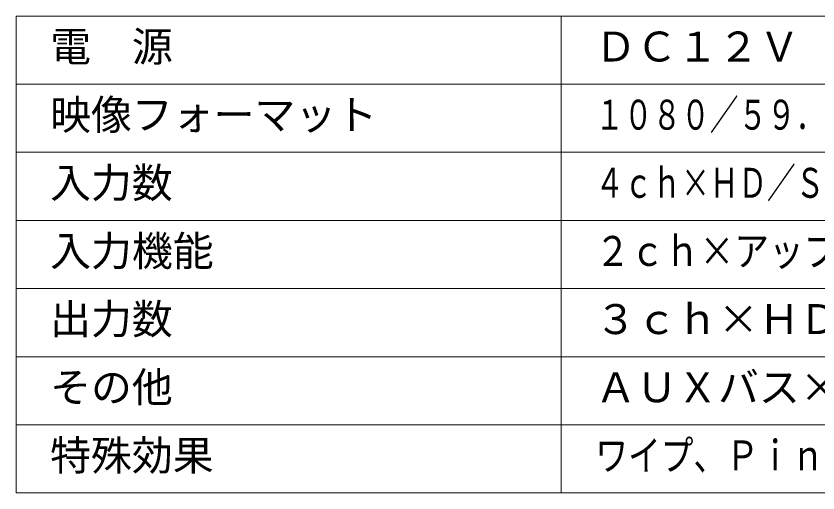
# Model space of a CAD drawing. Units: millimetres, scale not verified. Extents: x -63 to 62, y -57 to 57.
# Drawn here: x -62.5 to -3.7, y -56.5 to -21.5 of the extents above; entities that cross this region are included whole.
import ezdxf
from ezdxf.enums import TextEntityAlignment as Align

# ---------------------------------------------------------------- set-up
doc = ezdxf.new("R2010")
doc.units = ezdxf.units.MM
doc.header["$LTSCALE"] = 0.125
doc.layers.add('0-1_WAKU', color=1, linetype='Continuous', lineweight=18)
doc.layers.add('0-2_MOJI1', color=7, linetype='Continuous')
doc.styles.add('ＭＳ ゴシック', font='')
doc.styles.get('ＭＳ ゴシック').set_extended_font_data('MS Gothic')

msp = doc.modelspace()

# ---------------------------------------------------------------- linework, layer by layer
at = {"layer": '0-1_WAKU', "color": 4}
for p, q in [((-62.5125, -21.5003), (-62.5125, -56.5003)), ((62.4875, -21.5003), (-62.5125, -21.5003)), ((-22.5125, -56.5003), (-22.5125, -21.5003)), ((-62.5125, -56.5003), (62.4875, -56.5003))]:
    msp.add_line(p, q, dxfattribs=at)
at = {"layer": '0-1_WAKU'}
for p, q in [((-62.5125, -26.5003), (62.4875, -26.5003)), ((-62.5125, -31.5003), (62.4875, -31.5003)), ((-62.5125, -36.5003), (62.4875, -36.5003)), ((-62.5125, -41.5003), (62.4875, -41.5003)), ((-62.5125, -46.5003), (62.4875, -46.5003)), ((-62.5125, -51.5003), (62.4875, -51.5003))]:
    msp.add_line(p, q, dxfattribs=at)

# ---------------------------------------------------------------- texts
at = {"layer": '0-2_MOJI1', "style": 'ＭＳ ゴシック'}
for s, p in [('電\u3000源', (-60.0125, -25.5003)), ('ＤＣ１２Ｖ（ＡＣアダプタ添付）    ', (-20.0125, -25.5003)), ('映像フォーマット', (-60.0125, -30.5003)), ('入力数', (-60.0125, -35.5003)), ('入力機能', (-60.0125, -40.5003)), ('出力数', (-60.0125, -45.5003)), ('３ｃｈ×ＨＤ／ＳＤ－ＳＤＩ、１ｃｈ×ＤＶＩ－Ｄ', (-20.0125, -45.5003)), ('その他', (-60.0125, -50.5003)), ('ＡＵＸバス×１系統、マルチビューワ×１系統', (-20.0125, -50.5003)), ('特殊効果     ', (-60.0125, -55.5003))]:
    msp.add_text(s, height=2.199, dxfattribs=at).set_placement(p, align=Align.BOTTOM_LEFT)
for s, width, p in [('１０８０／５９．９４ｉ、７２０／５９．９４ｐ、４８０／５９．９４ｉ        ', 0.7, (-20.0125, -30.5003)), ('４ｃｈ×ＨＤ／ＳＤ－ＳＤＩ、１ｃｈ×ＤＶＩ－Ｄ（全ｃｈ ＦＳ付）  ', 0.7, (-20.0125, -35.5003)), ('２ｃｈ×アップコンバータ、４ｃｈ×ビデオプロセス機能', 0.85, (-20.0125, -40.5003)), ('ワイプ、ＰｉｎＰ、Ｋｅｙ（ルミナンス、リニア、クロマキー）  ', 0.8, (-20.0125, -55.5003))]:
    msp.add_text(s, height=2.199, dxfattribs=dict(at, width=width)).set_placement(p, align=Align.BOTTOM_LEFT)

doc.saveas('drawing.dxf')
